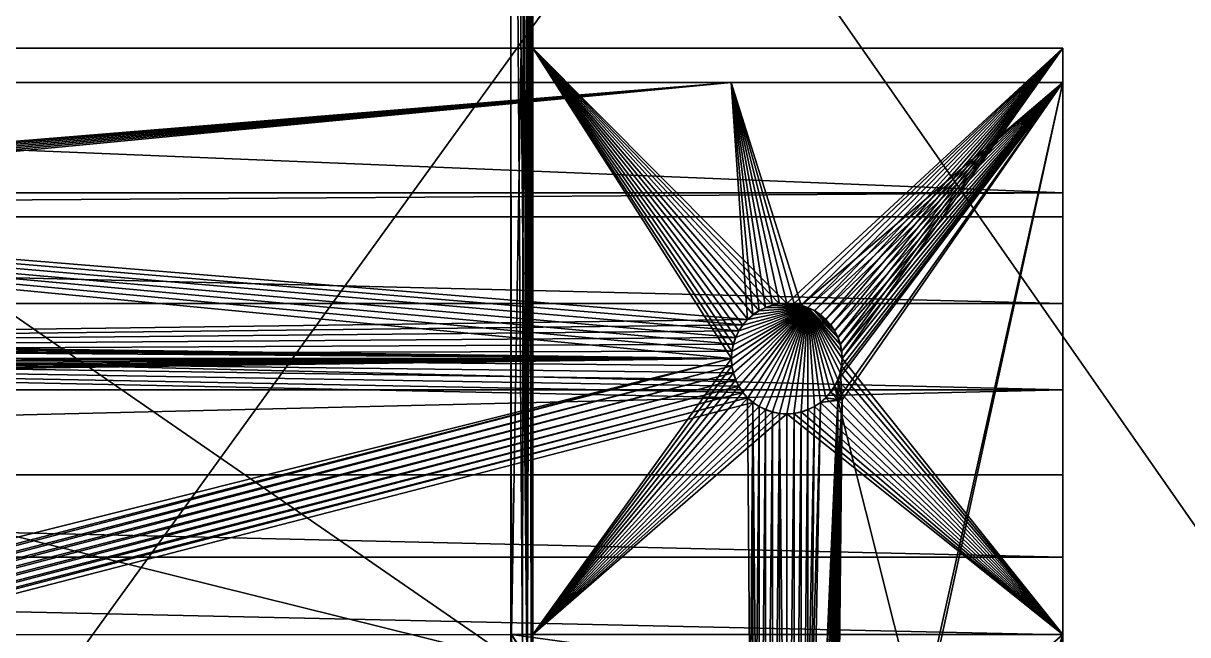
# Model space of a CAD drawing. Extents: x -30 to 83, y -53 to 60.
# Drawn here: x 20.59 to 31.13, y 2 to 7.54 of the extents above; entities that cross this region are included whole.
import ezdxf

# ---------------------------------------------------------------- set-up
doc = ezdxf.new("R2010")
doc.units = 0
doc.header["$MEASUREMENT"] = 0

msp = doc.modelspace()

# ---------------------------------------------------------------- linework, layer by layer
for points in [[(63.169998, -40), (-9.17, -40), (63.169998, 60)], [(-9.17, 60), (63.169998, 60), (-9.17, -40)], [(-7.187, 58, 2), (-7.187, -40, 2), (61.187, -40, 2)], [(61.187, 58, 2), (-7.187, 58, 2), (61.187, -40, 2)], [(2.69901, 1.776681, 66.700218), (25.000391, 1.782931, 66.700218), (2.7, 17.190451, 66.700218)], [(2.69901, 1.776681, 54.30022), (25, 17.190451, 54.30022), (9.932811, -4.822289, 54.300491)], [(25, 17.190451, 54.30022), (2.69901, 1.776681, 54.30022), (2.7, 17.190451, 54.30022)], [(25, 17.190451, 66.700218), (2.7, 17.190451, 66.700218), (25.000391, 1.782931, 66.700218)], [(10.648721, -4.802359, 54.30022), (9.932811, -4.822289, 54.300491), (25, 17.190451, 54.30022)], [(25.00099, 1.776681, 54.30022), (10.648721, -4.802359, 54.30022), (25, 17.190451, 54.30022)], [(25.086, 17.190451, 54.320881), (25.146749, 1.795481, 54.365742), (25, 17.190451, 54.30022)], [(25.00099, 1.776681, 54.30022), (25, 17.190451, 54.30022), (25.146749, 1.795481, 54.365742)], [(25.000391, 1.782931, 66.700218), (25.107361, 1.795481, 66.668739), (25, 17.190451, 66.700218)], [(25.12509, 17.190451, 66.655548), (25, 17.190451, 66.700218), (25.107361, 1.795481, 66.668739)], [(25.157831, 17.190451, 54.377842), (25.146749, 1.795481, 54.365742), (25.086, 17.190451, 54.320881)], [(25.12509, 17.190451, 66.655548), (25.107361, 1.795481, 66.668739), (25.15143, 1.795481, 66.62735)], [(25.12509, 17.190451, 66.655548), (25.15143, 1.795481, 66.62735), (25.184391, 17.190451, 66.57534)], [(25.146749, 1.795481, 54.365742), (25.157831, 17.190451, 54.377842), (25.186041, 1.795481, 54.430222)], [(25.15143, 1.795481, 66.62735), (25.19376, 1.795481, 66.54763), (25.184391, 17.190451, 66.57534)], [(25.157831, 17.190451, 54.377842), (25.200001, 17.190451, 54.500221), (25.186041, 1.795481, 54.430222)], [(25.19376, 1.795481, 66.54763), (25.200001, 17.190451, 66.500221), (25.184391, 17.190451, 66.57534)], [(25.200001, 1.795481, 54.500221), (25.186041, 1.795481, 54.430222), (25.200001, 17.190451, 54.500221)], [(25.19376, 1.795481, 66.54763), (25.200001, 1.795481, 66.500221), (25.200001, 17.190451, 66.500221)], [(25.200001, 17.190451, 66.500221), (25.200001, 1.795481, 66.500221), (25.200001, 17.190451, 54.500221)], [(25.200001, 1.795481, 66.500221), (25.200001, 1.795481, 54.500221), (25.200001, 17.190451, 54.500221)], [(-2, 6, 51), (-2, 7.31, 51), (30, 6, 51)], [(30, 7.31, 51), (30, 6, 51), (-2, 7.31, 51)], [(2.697359, 7.31, 53.998001), (25.002642, 7.31, 53.998001), (-2, 7.31, 51)], [(30, 7.31, 51), (-2, 7.31, 51), (25.002642, 7.31, 53.998001)], [(2.697359, 7.31, 53.998001), (2.697, 1.777, 53.998001), (25.003, 1.777, 53.998001)], [(2.697359, 7.31, 53.998001), (25.003, 1.777, 53.998001), (25.002642, 7.31, 53.998001)], [(25.002642, 7.31, 53.998001), (25.007446, 2, 54), (25.095709, 7.31, 54.039719)], [(25.002642, 7.31, 53.998001), (25.095709, 7.31, 54.039719), (30, 7.31, 51)], [(25.002642, 7.31, 53.998001), (25.003, 1.777, 53.998001), (25.007446, 2, 54)], [(25.146057, 2, 54.062134), (25.095709, 7.31, 54.039719), (25.007446, 2, 54)], [(25.146057, 2, 54.062134), (25.126511, 7.31, 54.046883), (25.095709, 7.31, 54.039719)], [(25.095709, 7.31, 54.039719), (25.126511, 7.31, 54.046883), (30, 7.31, 51)], [(25.126511, 7.31, 54.046883), (25.147202, 2, 54.062401), (25.152298, 7.31, 54.067299)], [(25.147202, 2, 54.062401), (25.126511, 7.31, 54.046883), (25.146057, 2, 54.062134)], [(25.126511, 7.31, 54.046883), (25.152298, 7.31, 54.067299), (30, 7.31, 51)], [(25.148159, 2, 54.06316), (25.152298, 7.31, 54.067299), (25.147202, 2, 54.062401)], [(25.152298, 7.31, 54.067299), (25.148159, 2, 54.06316), (25.177971, 7.31, 54.109016)], [(25.187628, 2, 54.127293), (25.177971, 7.31, 54.109016), (25.148159, 2, 54.06316)], [(25.152298, 7.31, 54.067299), (25.177971, 7.31, 54.109016), (30, 7.31, 51)], [(25.193014, 7.31, 54.153072), (25.177971, 7.31, 54.109016), (25.188187, 2, 54.128933)], [(25.187628, 2, 54.127293), (25.188187, 2, 54.128933), (25.177971, 7.31, 54.109016)], [(25.177971, 7.31, 54.109016), (25.193014, 7.31, 54.153072), (30, 7.31, 51)], [(25.193014, 7.31, 54.153072), (25.188187, 2, 54.128933), (25.202, 2, 54.198002)], [(25.193014, 7.31, 54.153072), (25.202, 2, 54.198002), (25.202, 7.31, 54.198002)], [(30, 7.31, 51), (25.193014, 7.31, 54.153072), (25.202, 7.31, 54.198002)], [(30, 7.31, 66), (30, 7.31, 51), (25.202, 7.31, 54.198002)], [(25.202, 2, 66), (25.202, 7.31, 54.198002), (25.202, 2, 54.198002)], [(25.202, 7.31, 66), (25.202, 2, 66), (27, 4.5, 66)], [(27, 4.5, 66), (27.004, 4.565, 66), (25.202, 7.31, 66)], [(27.146, 4.854, 66), (27.195999, 4.897, 66), (25.202, 7.31, 66)], [(27.195999, 4.897, 66), (27.25, 4.933, 66), (25.202, 7.31, 66)], [(27.434999, 4.996, 66), (27.5, 5, 66), (25.202, 7.31, 66)], [(30, 7.31, 66), (25.202, 7.31, 66), (27.5, 5, 66)], [(27.371, 4.983, 66), (27.434999, 4.996, 66), (25.202, 7.31, 66)], [(27.309, 4.962, 66), (27.371, 4.983, 66), (25.202, 7.31, 66)], [(25.202, 7.31, 66), (27.103001, 4.804, 66), (27.146, 4.854, 66)], [(27.25, 4.933, 66), (27.309, 4.962, 66), (25.202, 7.31, 66)], [(27.103001, 4.804, 66), (25.202, 7.31, 66), (27.066999, 4.75, 66)], [(27.066999, 4.75, 66), (25.202, 7.31, 66), (27.038, 4.691, 66)], [(27.038, 4.691, 66), (25.202, 7.31, 66), (27.017, 4.629, 66)], [(27.004, 4.565, 66), (27.017, 4.629, 66), (25.202, 7.31, 66)], [(25.202, 7.31, 66), (25.202, 7.31, 54.198002), (25.202, 2, 66)], [(30, 7.31, 66), (25.202, 7.31, 54.198002), (25.202, 7.31, 66)], [(27.5, 5, 66), (27.565001, 4.996, 66), (30, 7.31, 66)], [(27.565001, 4.996, 66), (27.629, 4.983, 66), (30, 7.31, 66)], [(27.691, 4.962, 66), (30, 7.31, 66), (27.629, 4.983, 66)], [(27.691, 4.962, 66), (27.75, 4.933, 66), (30, 7.31, 66)], [(27.804001, 4.897, 66), (30, 7.31, 66), (27.75, 4.933, 66)], [(30, 7.31, 66), (27.804001, 4.897, 66), (27.854, 4.854, 66)], [(30, 7.31, 66), (27.854, 4.854, 66), (27.896999, 4.804, 66)], [(27.896999, 4.804, 66), (27.933001, 4.75, 66), (30, 7.31, 66)], [(27.962, 4.691, 66), (30, 7.31, 66), (27.933001, 4.75, 66)], [(27.983, 4.629, 66), (30, 7.31, 66), (27.962, 4.691, 66)], [(30, 7.31, 66), (27.983, 4.629, 66), (27.996, 4.565, 66)], [(28, 4.5, 66), (30, 7.31, 66), (27.996, 4.565, 66)], [(30, 7.31, 66), (28, 4.5, 66), (30, 2, 66)], [(30, 2, 66), (30, 2, 54), (30, 7.31, 66)], [(30, 5, 51.002998), (30, 7.31, 66), (30, 4.217, 50.951)], [(30, 7.31, 66), (30, 2, 54), (30, 4.217, 50.951)], [(30, 6, 51), (30, 7.31, 66), (30, 5.783, 50.951)], [(30, 7.31, 51), (30, 7.31, 66), (30, 6, 51)], [(30, 5, 51.002998), (30, 5.783, 50.951), (30, 7.31, 66)], [(1.001999, 7, 68), (0.855, 4.855, 68), (26.997, 4.5, 68)], [(0.898998, 4.806, 67), (0.855, 4.855, 67), (26.997, 7, 67)], [(26.997, 7, 67), (0.855, 4.855, 67), (1.001999, 7, 67)], [(0.935001, 4.750999, 67), (0.898998, 4.806, 67), (26.997, 7, 67)], [(0.935001, 4.750999, 67), (26.997, 7, 67), (0.964001, 4.692001, 67)], [(0.985001, 4.630001, 67), (0.964001, 4.692001, 67), (26.997, 7, 67)], [(0.985001, 4.630001, 67), (26.997, 7, 67), (0.998001, 4.566002, 67)], [(1.001999, 4.5, 67), (0.998001, 4.566002, 67), (26.997, 7, 67)], [(27.064999, 4.750999, 68), (1.001999, 7, 68), (27.035999, 4.692001, 68)], [(27.145, 4.855, 68), (1.001999, 7, 68), (27.101, 4.806, 68)], [(27.101, 4.806, 68), (1.001999, 7, 68), (27.064999, 4.750999, 68)], [(26.997, 7, 67), (27.145, 4.855, 67), (1.001999, 4.5, 67)], [(1.001999, 7, 68), (26.997, 4.5, 68), (27.001999, 4.566002, 68)], [(1.001999, 7, 68), (27.001999, 4.566002, 68), (27.014999, 4.630001, 68)], [(27.014999, 4.630001, 68), (27.035999, 4.692001, 68), (1.001999, 7, 68)], [(1.001999, 7, 68), (27.145, 4.855, 68), (26.997, 7, 68)], [(26.997, 7, 68), (26.997, 7, 67), (1.001999, 7, 67)], [(26.997, 7, 68), (1.001999, 7, 67), (1.001999, 7, 68)], [(27.5, 5.002998, 67), (26.997, 7, 67), (27.566, 4.998001, 67)], [(27.434, 4.998001, 67), (26.997, 7, 67), (27.5, 5.002998, 67)], [(30, 7, 67), (27.630001, 4.985001, 67), (26.997, 7, 67)], [(27.194, 4.898998, 68), (26.997, 7, 68), (27.145, 4.855, 68)], [(27.369999, 4.985001, 68), (26.997, 7, 68), (27.307999, 4.964001, 68)], [(27.434, 4.998001, 68), (26.997, 7, 68), (27.369999, 4.985001, 68)], [(27.5, 5.002998, 68), (26.997, 7, 68), (27.434, 4.998001, 68)], [(27.630001, 4.985001, 68), (26.997, 7, 68), (27.566, 4.998001, 68)], [(27.5, 5.002998, 68), (27.566, 4.998001, 68), (26.997, 7, 68)], [(26.997, 7, 68), (27.630001, 4.985001, 68), (30, 7, 68)], [(27.249001, 4.935001, 68), (26.997, 7, 68), (27.194, 4.898998, 68)], [(27.249001, 4.935001, 68), (27.307999, 4.964001, 68), (26.997, 7, 68)], [(27.249001, 4.935001, 67), (27.194, 4.898998, 67), (26.997, 7, 67)], [(26.997, 7, 67), (27.194, 4.898998, 67), (27.145, 4.855, 67)], [(26.997, 7, 68), (30, 7, 67), (26.997, 7, 67)], [(30, 7, 68), (30, 7, 67), (26.997, 7, 68)], [(27.249001, 4.935001, 67), (26.997, 7, 67), (27.307999, 4.964001, 67)], [(27.434, 4.998001, 67), (27.369999, 4.985001, 67), (26.997, 7, 67)], [(27.369999, 4.985001, 67), (27.307999, 4.964001, 67), (26.997, 7, 67)], [(27.566, 4.998001, 67), (26.997, 7, 67), (27.630001, 4.985001, 67)], [(27.692001, 4.964001, 68), (30, 7, 68), (27.630001, 4.985001, 68)], [(27.692001, 4.964001, 67), (27.630001, 4.985001, 67), (30, 7, 67)], [(27.750999, 4.935001, 68), (30, 7, 68), (27.692001, 4.964001, 68)], [(27.750999, 4.935001, 67), (27.692001, 4.964001, 67), (30, 7, 67)], [(27.806, 4.898998, 68), (30, 7, 68), (27.750999, 4.935001, 68)], [(27.806, 4.898998, 67), (27.750999, 4.935001, 67), (30, 7, 67)], [(27.855, 4.855, 67), (27.806, 4.898998, 67), (30, 7, 67)], [(27.855, 4.855, 68), (30, 7, 68), (27.806, 4.898998, 68)], [(27.899, 4.806, 67), (27.855, 4.855, 67), (30, 7, 67)], [(27.899, 4.806, 68), (30, 7, 68), (27.855, 4.855, 68)], [(27.935001, 4.750999, 67), (27.899, 4.806, 67), (30, 7, 67)], [(27.935001, 4.750999, 68), (30, 7, 68), (27.899, 4.806, 68)], [(27.935001, 4.750999, 67), (30, 7, 67), (27.964001, 4.692001, 67)], [(27.935001, 4.750999, 68), (27.964001, 4.692001, 68), (30, 7, 68)], [(30, 7, 68), (28.001999, 4.127998, 68), (27.935001, -2.249001, 68)], [(27.935001, -2.249001, 68), (27.964001, -2.307999, 68), (30, 7, 68)], [(27.963619, 4.127998, 67), (27.964001, 4.307999, 67), (30, 7, 67)], [(30, 7, 67), (30, -4, 67), (27.963619, 4.127998, 67)], [(27.985001, 4.630001, 67), (27.964001, 4.692001, 67), (30, 7, 67)], [(27.985001, 4.630001, 68), (30, 7, 68), (27.964001, 4.692001, 68)], [(30, 7, 68), (27.964001, -2.307999, 68), (30, -4, 68)], [(27.985001, 4.369999, 67), (30, 7, 67), (27.964001, 4.307999, 67)], [(30, 7, 67), (27.985001, 4.369999, 67), (27.998001, 4.433998, 67)], [(27.985001, 4.630001, 68), (27.998001, 4.566002, 68), (30, 7, 68)], [(30, 7, 68), (27.998001, 4.433998, 68), (27.985001, 4.369999, 68)], [(30, 7, 68), (27.985001, 4.369999, 68), (28.001999, 4.127998, 68)], [(27.985001, 4.630001, 67), (30, 7, 67), (27.998001, 4.566002, 67)], [(30, 7, 67), (27.998001, 4.433998, 67), (28.001999, 4.5, 67)], [(28.001999, 4.5, 67), (27.998001, 4.566002, 67), (30, 7, 67)], [(28.001999, 4.5, 68), (30, 7, 68), (27.998001, 4.566002, 68)], [(30, 7, 68), (28.001999, 4.5, 68), (27.998001, 4.433998, 68)], [(30, 7, 67), (30, 7, 68), (30, -4, 67)], [(30, -4, 68), (30, -4, 67), (30, 7, 68)], [(30, 6, 51), (-2, 6, 50.907936), (-2, 6, 51)], [(-2, 6, 50.907936), (30, 6, 51), (30, 6, 50.907936)], [(30, 6, 50.907936), (-2, 5.783, 50.951), (-2, 6, 50.907936)], [(-2, 5.783, 50.951), (30, 6, 50.907936), (30, 5.783, 50.951)], [(30, 5.783, 50.951), (30, 6, 50.907936), (30, 6, 51)], [(-2, 5, 51.002998), (-2, 5.783, 50.951), (30, 5, 51.002998)], [(-2, 5.783, 50.951), (30, 5.783, 50.951), (30, 5, 51.002998)], [(30, 5, 51.002998), (30, 4.217, 50.951), (-2, 5, 51.002998)], [(-2, 4.217, 50.951), (-2, 5, 51.002998), (30, 4.217, 50.951)], [(27.691, 4.962, 68), (27.004, 4.565, 68), (27, 4.5, 68)], [(27.691, 4.962, 68), (27, 4.5, 68), (27.004, 4.435, 68)], [(27.691, 4.962, 68), (27.017, 4.629, 68), (27.004, 4.565, 68)], [(27.691, 4.962, 68), (27.004, 4.435, 68), (27.017, 4.371, 68)], [(27.017, 4.629, 68), (27.691, 4.962, 68), (27.038, 4.691, 68)], [(27.691, 4.962, 68), (27.017, 4.371, 68), (27.038, 4.309, 68)], [(27.038, 4.691, 68), (27.691, 4.962, 68), (27.066999, 4.75, 68)], [(27.691, 4.962, 68), (27.038, 4.309, 68), (27.066999, 4.25, 68)], [(27.066999, 4.75, 68), (27.691, 4.962, 68), (27.103001, 4.804, 68)], [(27.691, 4.962, 68), (27.066999, 4.25, 68), (27.103001, 4.196, 68)], [(27.103001, 4.804, 68), (27.691, 4.962, 68), (27.146, 4.854, 68)], [(27.691, 4.962, 68), (27.103001, 4.196, 68), (27.146, 4.146, 68)], [(27.146, 4.854, 68), (27.691, 4.962, 68), (27.195999, 4.897, 68)], [(27.691, 4.962, 68), (27.146, 4.146, 68), (27.195999, 4.103, 68)], [(27.195999, 4.897, 68), (27.691, 4.962, 68), (27.25, 4.933, 68)], [(27.691, 4.962, 68), (27.195999, 4.103, 68), (27.25, 4.067, 68)], [(27.307999, 4.964001, 67), (27.307999, 4.964001, 68), (27.249001, 4.935001, 68)], [(27.307999, 4.964001, 67), (27.249001, 4.935001, 68), (27.249001, 4.935001, 67)], [(27.25, 4.933, 68), (27.691, 4.962, 68), (27.309, 4.962, 68)], [(27.25, 4.067, 68), (27.309, 4.038, 68), (27.691, 4.962, 68)], [(27.309, 4.962, 66), (27.25, 4.933, 68), (27.309, 4.962, 68)], [(27.309, 4.962, 66), (27.25, 4.933, 66), (27.25, 4.933, 68)], [(27.307999, 4.964001, 68), (27.307999, 4.964001, 67), (27.369999, 4.985001, 68)], [(27.369999, 4.985001, 67), (27.369999, 4.985001, 68), (27.307999, 4.964001, 67)], [(27.309, 4.962, 68), (27.691, 4.962, 68), (27.371, 4.983, 68)], [(27.371, 4.983, 68), (27.309, 4.962, 66), (27.309, 4.962, 68)], [(27.371, 4.983, 68), (27.371, 4.983, 66), (27.309, 4.962, 66)], [(27.309, 4.038, 68), (27.371, 4.017, 68), (27.691, 4.962, 68)], [(27.434, 4.998001, 67), (27.434, 4.998001, 68), (27.369999, 4.985001, 68)], [(27.434, 4.998001, 67), (27.369999, 4.985001, 68), (27.369999, 4.985001, 67)], [(27.371, 4.983, 68), (27.691, 4.962, 68), (27.434999, 4.996, 68)], [(27.371, 4.983, 68), (27.434999, 4.996, 68), (27.371, 4.983, 66)], [(27.434999, 4.996, 66), (27.371, 4.983, 66), (27.434999, 4.996, 68)], [(27.371, 4.017, 68), (27.434999, 4.004, 68), (27.691, 4.962, 68)], [(27.434, 4.998001, 67), (27.5, 5.002998, 67), (27.434, 4.998001, 68)], [(27.5, 5.002998, 68), (27.434, 4.998001, 68), (27.5, 5.002998, 67)], [(27.5, 5, 68), (27.434999, 4.996, 68), (27.691, 4.962, 68)], [(27.5, 5, 66), (27.434999, 4.996, 68), (27.5, 5, 68)], [(27.434999, 4.996, 66), (27.434999, 4.996, 68), (27.5, 5, 66)], [(27.434999, 4.004, 68), (27.5, 4, 68), (27.691, 4.962, 68)], [(27.5, 5.002998, 68), (27.5, 5.002998, 67), (27.566, 4.998001, 68)], [(27.566, 4.998001, 67), (27.566, 4.998001, 68), (27.5, 5.002998, 67)], [(27.5, 5, 68), (27.691, 4.962, 68), (27.629, 4.983, 68)], [(27.5, 5, 68), (27.629, 4.983, 68), (27.565001, 4.996, 68)], [(27.5, 5, 68), (27.565001, 4.996, 68), (27.5, 5, 66)], [(27.565001, 4.996, 68), (27.565001, 4.996, 66), (27.5, 5, 66)], [(27.5, 4, 68), (27.565001, 4.004, 68), (27.691, 4.962, 68)], [(27.629, 4.983, 66), (27.565001, 4.996, 66), (27.629, 4.983, 68)], [(27.565001, 4.996, 68), (27.629, 4.983, 68), (27.565001, 4.996, 66)], [(27.629, 4.017, 68), (27.691, 4.962, 68), (27.565001, 4.004, 68)], [(27.566, 4.998001, 68), (27.566, 4.998001, 67), (27.630001, 4.985001, 68)], [(27.630001, 4.985001, 67), (27.630001, 4.985001, 68), (27.566, 4.998001, 67)], [(27.691, 4.962, 68), (27.629, 4.983, 66), (27.629, 4.983, 68)], [(27.691, 4.962, 66), (27.629, 4.983, 66), (27.691, 4.962, 68)], [(27.691, 4.038, 68), (27.691, 4.962, 68), (27.629, 4.017, 68)], [(27.630001, 4.985001, 68), (27.630001, 4.985001, 67), (27.692001, 4.964001, 68)], [(27.692001, 4.964001, 67), (27.692001, 4.964001, 68), (27.630001, 4.985001, 67)], [(27.983, 4.629, 68), (27.962, 4.691, 68), (27.691, 4.962, 68)], [(27.75, 4.933, 68), (27.691, 4.962, 68), (27.962, 4.691, 68)], [(27.983, 4.629, 68), (27.691, 4.962, 68), (27.996, 4.565, 68)], [(28, 4.5, 68), (27.996, 4.565, 68), (27.691, 4.962, 68)], [(27.691, 4.038, 68), (27.75, 4.067, 68), (27.691, 4.962, 68)], [(27.804001, 4.103, 68), (27.854, 4.146, 68), (27.691, 4.962, 68)], [(27.854, 4.146, 68), (27.896999, 4.196, 68), (27.691, 4.962, 68)], [(27.896999, 4.196, 68), (27.933001, 4.25, 68), (27.691, 4.962, 68)], [(27.933001, 4.25, 68), (27.962, 4.309, 68), (27.691, 4.962, 68)], [(27.962, 4.309, 68), (27.983, 4.371, 68), (27.691, 4.962, 68)], [(27.983, 4.371, 68), (27.996, 4.435, 68), (27.691, 4.962, 68)], [(28, 4.5, 68), (27.691, 4.962, 68), (27.996, 4.435, 68)], [(27.804001, 4.103, 68), (27.691, 4.962, 68), (27.75, 4.067, 68)], [(27.75, 4.933, 66), (27.691, 4.962, 68), (27.75, 4.933, 68)], [(27.691, 4.962, 66), (27.691, 4.962, 68), (27.75, 4.933, 66)], [(27.750999, 4.935001, 67), (27.750999, 4.935001, 68), (27.692001, 4.964001, 68)], [(27.750999, 4.935001, 67), (27.692001, 4.964001, 68), (27.692001, 4.964001, 67)], [(0.855, 4.855, 68), (0.898998, 4.806, 68), (26.997, 4.5, 68)], [(27.145, 4.855, 67), (27.101, 4.806, 67), (1.001999, 4.5, 67)], [(27.101, 4.806, 68), (27.101, 4.806, 67), (27.145, 4.855, 68)], [(27.145, 4.855, 67), (27.145, 4.855, 68), (27.101, 4.806, 67)], [(27.146, 4.854, 68), (27.103001, 4.804, 66), (27.103001, 4.804, 68)], [(27.146, 4.854, 66), (27.103001, 4.804, 66), (27.146, 4.854, 68)], [(27.194, 4.898998, 67), (27.194, 4.898998, 68), (27.145, 4.855, 68)], [(27.194, 4.898998, 67), (27.145, 4.855, 68), (27.145, 4.855, 67)], [(27.195999, 4.897, 66), (27.146, 4.854, 68), (27.195999, 4.897, 68)], [(27.195999, 4.897, 66), (27.146, 4.854, 66), (27.146, 4.854, 68)], [(27.194, 4.898998, 68), (27.194, 4.898998, 67), (27.249001, 4.935001, 68)], [(27.249001, 4.935001, 67), (27.249001, 4.935001, 68), (27.194, 4.898998, 67)], [(27.195999, 4.897, 66), (27.195999, 4.897, 68), (27.25, 4.933, 68)], [(27.25, 4.933, 66), (27.195999, 4.897, 66), (27.25, 4.933, 68)], [(27.75, 4.933, 68), (27.962, 4.691, 68), (27.933001, 4.75, 68)], [(27.75, 4.933, 68), (27.933001, 4.75, 68), (27.896999, 4.804, 68)], [(27.75, 4.933, 68), (27.896999, 4.804, 68), (27.804001, 4.897, 68)], [(27.804001, 4.897, 68), (27.75, 4.933, 66), (27.75, 4.933, 68)], [(27.804001, 4.897, 68), (27.804001, 4.897, 66), (27.75, 4.933, 66)], [(27.750999, 4.935001, 68), (27.750999, 4.935001, 67), (27.806, 4.898998, 68)], [(27.806, 4.898998, 67), (27.806, 4.898998, 68), (27.750999, 4.935001, 67)], [(27.854, 4.854, 68), (27.804001, 4.897, 68), (27.896999, 4.804, 68)], [(27.854, 4.854, 68), (27.854, 4.854, 66), (27.804001, 4.897, 68)], [(27.804001, 4.897, 66), (27.804001, 4.897, 68), (27.854, 4.854, 66)], [(27.855, 4.855, 67), (27.855, 4.855, 68), (27.806, 4.898998, 68)], [(27.855, 4.855, 67), (27.806, 4.898998, 68), (27.806, 4.898998, 67)], [(27.896999, 4.804, 66), (27.854, 4.854, 66), (27.896999, 4.804, 68)], [(27.854, 4.854, 68), (27.896999, 4.804, 68), (27.854, 4.854, 66)], [(27.899, 4.806, 67), (27.899, 4.806, 68), (27.855, 4.855, 67)], [(27.855, 4.855, 68), (27.855, 4.855, 67), (27.899, 4.806, 68)], [(0.898998, 4.806, 68), (0.935001, 4.750999, 68), (26.997, 4.5, 68)], [(0.935001, 4.750999, 68), (0.964001, 4.692001, 68), (26.997, 4.5, 68)], [(27.101, 4.806, 67), (27.064999, 4.750999, 67), (1.001999, 4.5, 67)], [(27.064999, 4.750999, 67), (27.035999, 4.692001, 67), (1.001999, 4.5, 67)], [(27.064999, 4.750999, 67), (27.064999, 4.750999, 68), (27.035999, 4.692001, 68)], [(27.064999, 4.750999, 67), (27.035999, 4.692001, 68), (27.035999, 4.692001, 67)], [(27.066999, 4.75, 66), (27.038, 4.691, 68), (27.066999, 4.75, 68)], [(27.038, 4.691, 68), (27.066999, 4.75, 66), (27.038, 4.691, 66)], [(27.101, 4.806, 68), (27.064999, 4.750999, 68), (27.064999, 4.750999, 67)], [(27.101, 4.806, 67), (27.101, 4.806, 68), (27.064999, 4.750999, 67)], [(27.103001, 4.804, 66), (27.066999, 4.75, 66), (27.103001, 4.804, 68)], [(27.066999, 4.75, 68), (27.103001, 4.804, 68), (27.066999, 4.75, 66)], [(27.933001, 4.75, 68), (27.933001, 4.75, 66), (27.896999, 4.804, 68)], [(27.896999, 4.804, 66), (27.896999, 4.804, 68), (27.933001, 4.75, 66)], [(27.899, 4.806, 68), (27.899, 4.806, 67), (27.935001, 4.750999, 68)], [(27.935001, 4.750999, 67), (27.935001, 4.750999, 68), (27.899, 4.806, 67)], [(27.933001, 4.75, 66), (27.933001, 4.75, 68), (27.962, 4.691, 68)], [(27.933001, 4.75, 66), (27.962, 4.691, 68), (27.962, 4.691, 66)], [(27.964001, 4.692001, 67), (27.935001, 4.750999, 68), (27.935001, 4.750999, 67)], [(27.964001, 4.692001, 67), (27.964001, 4.692001, 68), (27.935001, 4.750999, 68)], [(0.964001, 4.692001, 68), (27.194, -2.101002, 68), (27.145, 4.145, 68)], [(27.064999, 4.249001, 68), (27.035999, 4.307999, 68), (0.964001, 4.692001, 68)], [(27.035999, 4.307999, 68), (27.014999, 4.369999, 68), (0.964001, 4.692001, 68)], [(0.964001, 4.692001, 68), (0.985001, 4.630001, 68), (27.145, -2.145, 68)], [(27.145, -2.145, 68), (27.194, -2.101002, 68), (0.964001, 4.692001, 68)], [(27.101, 4.194, 68), (27.064999, 4.249001, 68), (0.964001, 4.692001, 68)], [(27.014999, 4.369999, 68), (27.001999, 4.433998, 68), (0.964001, 4.692001, 68)], [(27.001999, 4.433998, 68), (26.997, 4.5, 68), (0.964001, 4.692001, 68)], [(27.145, 4.145, 68), (27.101, 4.194, 68), (0.964001, 4.692001, 68)], [(27.035999, 4.692001, 67), (27.014999, 4.630001, 67), (1.001999, 4.5, 67)], [(27.014999, 4.630001, 67), (27.035999, 4.692001, 67), (27.014999, 4.630001, 68)], [(27.035999, 4.692001, 68), (27.014999, 4.630001, 68), (27.035999, 4.692001, 67)], [(27.038, 4.691, 68), (27.017, 4.629, 66), (27.017, 4.629, 68)], [(27.038, 4.691, 66), (27.017, 4.629, 66), (27.038, 4.691, 68)], [(27.983, 4.629, 68), (27.983, 4.629, 66), (27.962, 4.691, 68)], [(27.962, 4.691, 66), (27.962, 4.691, 68), (27.983, 4.629, 66)], [(27.985001, 4.630001, 68), (27.964001, 4.692001, 68), (27.985001, 4.630001, 67)], [(27.964001, 4.692001, 67), (27.985001, 4.630001, 67), (27.964001, 4.692001, 68)], [(0.985001, 4.630001, 68), (0.998001, 4.566002, 68), (27.101, -2.194, 68)], [(27.101, -2.194, 68), (27.145, -2.145, 68), (0.985001, 4.630001, 68)], [(0.998001, 4.566002, 68), (1.001999, 4.5, 68), (27.064999, -2.249001, 68)], [(27.064999, -2.249001, 68), (27.101, -2.194, 68), (0.998001, 4.566002, 68)], [(27.014999, 4.630001, 67), (27.001999, 4.566002, 67), (1.001999, 4.5, 67)], [(27.001999, 4.566002, 67), (26.997, 4.5, 67), (1.001999, 4.5, 67)], [(26.997, 4.5, 68), (26.997, 4.5, 67), (27.001999, 4.566002, 68)], [(27.001999, 4.566002, 67), (27.001999, 4.566002, 68), (26.997, 4.5, 67)], [(27, 4.5, 66), (27, 4.5, 68), (27.004, 4.565, 66)], [(27.004, 4.565, 68), (27.004, 4.565, 66), (27, 4.5, 68)], [(27.001999, 4.566002, 68), (27.001999, 4.566002, 67), (27.014999, 4.630001, 68)], [(27.014999, 4.630001, 67), (27.014999, 4.630001, 68), (27.001999, 4.566002, 67)], [(27.004, 4.565, 68), (27.017, 4.629, 68), (27.004, 4.565, 66)], [(27.004, 4.565, 66), (27.017, 4.629, 68), (27.017, 4.629, 66)], [(27.996, 4.565, 68), (27.996, 4.565, 66), (27.983, 4.629, 68)], [(27.983, 4.629, 68), (27.996, 4.565, 66), (27.983, 4.629, 66)], [(27.985001, 4.630001, 68), (27.985001, 4.630001, 67), (27.998001, 4.566002, 68)], [(27.998001, 4.566002, 67), (27.998001, 4.566002, 68), (27.985001, 4.630001, 67)], [(27.996, 4.565, 66), (27.996, 4.565, 68), (28, 4.5, 68)], [(27.996, 4.565, 66), (28, 4.5, 68), (28, 4.5, 66)], [(28.001999, 4.5, 68), (27.998001, 4.566002, 68), (28.001999, 4.5, 67)], [(27.998001, 4.566002, 67), (28.001999, 4.5, 67), (27.998001, 4.566002, 68)], [(0.855, 4.145, 67), (0.898998, 4.194, 67), (26.997, 4.5, 67)], [(0.972668, -2.015999, 67), (0.855, 4.145, 67), (26.997, 4.5, 67)], [(0.898998, 4.194, 67), (0.935001, 4.249001, 67), (26.997, 4.5, 67)], [(0.964001, -2.307999, 67), (0.935001, -2.249001, 67), (26.997, 4.5, 67)], [(0.935001, -2.249001, 67), (0.972668, -2.015999, 67), (26.997, 4.5, 67)], [(0.935001, 4.249001, 67), (0.964001, 4.307999, 67), (26.997, 4.5, 67)], [(26.997, 4.5, 67), (27.001999, 4.433998, 67), (0.964001, -2.307999, 67)], [(0.964001, 4.307999, 67), (0.985001, 4.369999, 67), (26.997, 4.5, 67)], [(0.985001, -2.369999, 67), (0.964001, -2.307999, 67), (27.001999, 4.433998, 67)], [(0.985001, 4.369999, 67), (0.998001, 4.433998, 67), (26.997, 4.5, 67)], [(0.998001, 4.433998, 68), (0.985001, 4.369999, 68), (27.014999, -2.369999, 68)], [(27.001999, 4.433998, 67), (27.014999, 4.369999, 67), (0.985001, -2.369999, 67)], [(1.001999, 4.5, 68), (0.998001, 4.433998, 68), (27.035999, -2.307999, 68)], [(0.998001, 4.433998, 67), (1.001999, 4.5, 67), (26.997, 4.5, 67)], [(27.014999, -2.369999, 68), (27.035999, -2.307999, 68), (0.998001, 4.433998, 68)], [(27.035999, -2.307999, 68), (27.064999, -2.249001, 68), (1.001999, 4.5, 68)], [(27.004, 4.435, 66), (27, 4.5, 66), (25.202, 2, 66)], [(27.004, 4.435, 66), (25.202, 2, 66), (27.017, 4.371, 66)], [(26.997, 4.5, 67), (26.997, 4.5, 68), (27.001999, 4.433998, 67)], [(27.001999, 4.433998, 68), (27.001999, 4.433998, 67), (26.997, 4.5, 68)], [(27, 4.5, 66), (27.004, 4.435, 66), (27, 4.5, 68)], [(27.004, 4.435, 68), (27, 4.5, 68), (27.004, 4.435, 66)], [(27.014999, 4.369999, 67), (27.001999, 4.433998, 67), (27.014999, 4.369999, 68)], [(27.001999, 4.433998, 68), (27.014999, 4.369999, 68), (27.001999, 4.433998, 67)], [(27.004, 4.435, 66), (27.017, 4.371, 68), (27.004, 4.435, 68)], [(27.017, 4.371, 68), (27.004, 4.435, 66), (27.017, 4.371, 66)], [(27.983, 4.371, 66), (30, 2, 66), (27.996, 4.435, 66)], [(27.996, 4.435, 66), (27.996, 4.435, 68), (27.983, 4.371, 68)], [(27.983, 4.371, 66), (27.996, 4.435, 66), (27.983, 4.371, 68)], [(27.998001, 4.433998, 68), (27.998001, 4.433998, 67), (27.985001, 4.369999, 68)], [(27.985001, 4.369999, 68), (27.998001, 4.433998, 67), (27.985001, 4.369999, 67)], [(27.996, 4.435, 66), (30, 2, 66), (28, 4.5, 66)], [(27.996, 4.435, 66), (28, 4.5, 68), (27.996, 4.435, 68)], [(27.996, 4.435, 66), (28, 4.5, 66), (28, 4.5, 68)], [(28.001999, 4.5, 68), (27.998001, 4.433998, 67), (27.998001, 4.433998, 68)], [(28.001999, 4.5, 68), (28.001999, 4.5, 67), (27.998001, 4.433998, 67)], [(0.985001, 4.369999, 68), (0.964001, 4.307999, 68), (27.001999, -2.433998, 68)], [(27.001999, -2.433998, 68), (27.014999, -2.369999, 68), (0.985001, 4.369999, 68)], [(0.998001, -2.433998, 67), (0.985001, -2.369999, 67), (27.014999, 4.369999, 67)], [(27.014999, 4.369999, 67), (27.035999, 4.307999, 67), (0.998001, -2.433998, 67)], [(27.017, 4.371, 66), (25.202, 2, 66), (27.038, 4.309, 66)], [(27.035999, 4.307999, 68), (27.035999, 4.307999, 67), (27.014999, 4.369999, 68)], [(27.014999, 4.369999, 67), (27.014999, 4.369999, 68), (27.035999, 4.307999, 67)], [(27.017, 4.371, 68), (27.017, 4.371, 66), (27.038, 4.309, 68)], [(27.038, 4.309, 66), (27.038, 4.309, 68), (27.017, 4.371, 66)], [(27.962, 4.309, 66), (30, 2, 66), (27.983, 4.371, 66)], [(27.962, 4.309, 68), (27.962, 4.309, 66), (27.983, 4.371, 68)], [(27.983, 4.371, 68), (27.962, 4.309, 66), (27.983, 4.371, 66)], [(27.964001, 4.307999, 68), (28.001999, 4.127998, 68), (27.985001, 4.369999, 68)], [(27.964001, 4.307999, 67), (27.964001, 4.307999, 68), (27.985001, 4.369999, 68)], [(27.985001, 4.369999, 68), (27.985001, 4.369999, 67), (27.964001, 4.307999, 67)], [(0.935001, 4.249001, 68), (0.898998, 4.194, 68), (26.997, -2.5, 68)], [(0.964001, 4.307999, 68), (0.935001, 4.249001, 68), (26.997, -2.5, 68)], [(26.997, -2.5, 68), (27.001999, -2.433998, 68), (0.964001, 4.307999, 68)], [(1.001999, -2.5, 67), (0.998001, -2.433998, 67), (27.035999, 4.307999, 67)], [(27.064999, 4.249001, 67), (27.101, 4.194, 67), (0.998001, -2.566002, 67)], [(0.998001, -2.566002, 67), (1.001999, -2.5, 67), (27.064999, 4.249001, 67)], [(27.035999, 4.307999, 67), (27.064999, 4.249001, 67), (1.001999, -2.5, 67)], [(27.038, 4.309, 66), (25.202, 2, 66), (27.066999, 4.25, 66)], [(27.066999, 4.25, 66), (25.202, 2, 66), (27.103001, 4.196, 66)], [(27.035999, 4.307999, 67), (27.035999, 4.307999, 68), (27.064999, 4.249001, 68)], [(27.035999, 4.307999, 67), (27.064999, 4.249001, 68), (27.064999, 4.249001, 67)], [(27.038, 4.309, 68), (27.038, 4.309, 66), (27.066999, 4.25, 68)], [(27.066999, 4.25, 66), (27.066999, 4.25, 68), (27.038, 4.309, 66)], [(27.064999, 4.249001, 67), (27.064999, 4.249001, 68), (27.101, 4.194, 68)], [(27.064999, 4.249001, 67), (27.101, 4.194, 68), (27.101, 4.194, 67)], [(27.066999, 4.25, 66), (27.103001, 4.196, 66), (27.066999, 4.25, 68)], [(27.103001, 4.196, 68), (27.066999, 4.25, 68), (27.103001, 4.196, 66)], [(27.896999, 4.196, 66), (27.933001, 4.25, 68), (27.896999, 4.196, 68)], [(27.896999, 4.196, 66), (30, 2, 66), (27.933001, 4.25, 66)], [(27.896999, 4.196, 66), (27.933001, 4.25, 66), (27.933001, 4.25, 68)], [(27.899, 4.194, 68), (28.001999, 4.127998, 68), (27.935001, 4.249001, 68)], [(27.935001, 4.249001, 68), (27.935001, 4.249001, 67), (27.899, 4.194, 68)], [(27.899, 4.194, 67), (27.899, 4.194, 68), (27.935001, 4.249001, 67)], [(27.899, 4.194, 67), (27.935001, 4.249001, 67), (27.963619, 4.127998, 67)], [(27.933001, 4.25, 66), (30, 2, 66), (27.962, 4.309, 66)], [(27.962, 4.309, 66), (27.962, 4.309, 68), (27.933001, 4.25, 68)], [(27.933001, 4.25, 66), (27.962, 4.309, 66), (27.933001, 4.25, 68)], [(27.964001, 4.307999, 68), (27.935001, 4.249001, 68), (28.001999, 4.127998, 68)], [(27.935001, 4.249001, 67), (27.935001, 4.249001, 68), (27.964001, 4.307999, 67)], [(27.964001, 4.307999, 68), (27.964001, 4.307999, 67), (27.935001, 4.249001, 68)], [(27.935001, 4.249001, 67), (27.964001, 4.307999, 67), (27.963619, 4.127998, 67)], [(30, 4.217, 50.951), (-2, 3.446, 50.798), (-2, 4.217, 50.951)], [(30, 3.446, 50.798), (-2, 3.446, 50.798), (30, 4.217, 50.951)], [(0.855, 4.145, 68), (0.806, 4.101002, 68), (27.001999, -2.566002, 68)], [(0.898998, 4.194, 68), (0.855, 4.145, 68), (27.001999, -2.566002, 68)], [(27.001999, -2.566002, 68), (26.997, -2.5, 68), (0.898998, 4.194, 68)], [(27.145, 4.145, 67), (27.194, 4.101002, 67), (0.964001, -2.692001, 67)], [(0.964001, -2.692001, 67), (0.985001, -2.630001, 67), (27.145, 4.145, 67)], [(27.101, 4.194, 67), (27.145, 4.145, 67), (0.985001, -2.630001, 67)], [(0.985001, -2.630001, 67), (0.998001, -2.566002, 67), (27.101, 4.194, 67)], [(27.103001, 4.196, 66), (25.202, 2, 66), (27.146, 4.146, 66)], [(27.195999, 4.103, 66), (27.146, 4.146, 66), (25.202, 2, 66)], [(27.101, 4.194, 68), (27.145, 4.145, 68), (27.145, 4.145, 67)], [(27.101, 4.194, 68), (27.145, 4.145, 67), (27.101, 4.194, 67)], [(27.146, 4.146, 68), (27.103001, 4.196, 68), (27.146, 4.146, 66)], [(27.103001, 4.196, 68), (27.103001, 4.196, 66), (27.146, 4.146, 66)], [(27.145, 4.145, 68), (27.194, 4.101002, 68), (27.145, 4.145, 67)], [(27.194, 4.101002, 68), (27.145, 4.145, 68), (27.194, -2.101002, 68)], [(27.145, 4.145, 67), (27.194, 4.101002, 68), (27.194, 4.101002, 67)], [(27.146, 4.146, 66), (27.195999, 4.103, 68), (27.146, 4.146, 68)], [(27.195999, 4.103, 66), (27.195999, 4.103, 68), (27.146, 4.146, 66)], [(27.630001, -2.014999, 68), (27.692001, -2.035999, 68), (28.001999, 4.127998, 68)], [(28.001999, 4.127998, 68), (27.806, 4.101002, 68), (27.630001, -2.014999, 68)], [(27.692001, -2.035999, 67), (27.963619, 4.127998, 67), (27.750999, -2.064999, 67)], [(27.750999, -2.064999, 68), (28.001999, 4.127998, 68), (27.692001, -2.035999, 68)], [(27.963619, 4.127998, 67), (27.692001, -2.035999, 67), (27.806, 4.101002, 67)], [(27.750999, -2.064999, 67), (27.963619, 4.127998, 67), (27.806, -2.101002, 67)], [(27.750999, -2.064999, 68), (27.806, -2.101002, 68), (28.001999, 4.127998, 68)], [(27.804001, 4.103, 66), (27.854, 4.146, 66), (27.804001, 4.103, 68)], [(27.804001, 4.103, 66), (30, 2, 66), (27.854, 4.146, 66)], [(27.854, 4.146, 68), (27.804001, 4.103, 68), (27.854, 4.146, 66)], [(27.806, 4.101002, 68), (28.001999, 4.127998, 68), (27.855, 4.145, 68)], [(27.806, 4.101002, 68), (27.855, 4.145, 68), (27.806, 4.101002, 67)], [(27.806, 4.101002, 67), (27.855, 4.145, 68), (27.855, 4.145, 67)], [(27.806, 4.101002, 67), (27.855, 4.145, 67), (27.963619, 4.127998, 67)], [(27.806, -2.101002, 67), (27.963619, 4.127998, 67), (27.855, -2.145, 67)], [(27.806, -2.101002, 68), (27.855, -2.145, 68), (28.001999, 4.127998, 68)], [(27.854, 4.146, 68), (27.854, 4.146, 66), (27.896999, 4.196, 68)], [(27.896999, 4.196, 66), (27.896999, 4.196, 68), (27.854, 4.146, 66)], [(27.854, 4.146, 66), (30, 2, 66), (27.896999, 4.196, 66)], [(27.899, 4.194, 68), (27.855, 4.145, 68), (28.001999, 4.127998, 68)], [(27.899, 4.194, 68), (27.899, 4.194, 67), (27.855, 4.145, 68)], [(27.855, 4.145, 67), (27.855, 4.145, 68), (27.899, 4.194, 67)], [(27.855, 4.145, 67), (27.899, 4.194, 67), (27.963619, 4.127998, 67)], [(27.855, -2.145, 67), (27.963619, 4.127998, 67), (27.899, -2.194, 67)], [(27.855, -2.145, 68), (27.899, -2.194, 68), (28.001999, 4.127998, 68)], [(27.899, -2.194, 67), (27.963619, 4.127998, 67), (27.935001, -2.249001, 67)], [(27.899, -2.194, 68), (27.935001, -2.249001, 68), (28.001999, 4.127998, 68)], [(27.935001, -2.249001, 67), (27.963619, 4.127998, 67), (27.964001, -2.307999, 67)], [(30, -4, 67), (27.964001, -2.307999, 67), (27.963619, 4.127998, 67)], [(30, 3.446, 50.798), (30, 4.217, 50.951), (30, 2, 54)], [(0.855, -2.145, 68), (27.001999, -2.566002, 68), (0.806, 4.101002, 68)], [(27.194, 4.101002, 67), (27.145, -2.145, 67), (0.964001, -2.692001, 67)], [(27.195999, 4.103, 66), (25.202, 2, 66), (27.25, 4.067, 66)], [(27.25, 4.067, 66), (25.202, 2, 66), (27.309, 4.038, 66)], [(27.309, 4.038, 66), (25.202, 2, 66), (27.371, 4.017, 66)], [(27.371, 4.017, 66), (25.202, 2, 66), (27.434999, 4.004, 66)], [(27.194, -2.101002, 67), (27.145, -2.145, 67), (27.194, 4.101002, 67)], [(27.249001, -2.064999, 67), (27.194, -2.101002, 67), (27.194, 4.101002, 67)], [(27.249001, 4.064999, 68), (27.194, 4.101002, 68), (27.194, -2.101002, 68)], [(27.249001, 4.064999, 67), (27.249001, -2.064999, 67), (27.194, 4.101002, 67)], [(27.249001, 4.064999, 68), (27.249001, 4.064999, 67), (27.194, 4.101002, 67)], [(27.249001, 4.064999, 68), (27.194, 4.101002, 67), (27.194, 4.101002, 68)], [(27.194, -2.101002, 68), (27.249001, -2.064999, 68), (27.249001, 4.064999, 68)], [(27.25, 4.067, 66), (27.25, 4.067, 68), (27.195999, 4.103, 66)], [(27.195999, 4.103, 68), (27.195999, 4.103, 66), (27.25, 4.067, 68)], [(27.307999, 4.035999, 68), (27.249001, 4.064999, 68), (27.249001, -2.064999, 68)], [(27.307999, 4.035999, 67), (27.249001, -2.064999, 67), (27.249001, 4.064999, 67)], [(27.249001, 4.064999, 67), (27.249001, 4.064999, 68), (27.307999, 4.035999, 67)], [(27.307999, 4.035999, 68), (27.307999, 4.035999, 67), (27.249001, 4.064999, 68)], [(27.249001, -2.064999, 67), (27.307999, 4.035999, 67), (27.307999, -2.035999, 67)], [(27.249001, -2.064999, 68), (27.307999, -2.035999, 68), (27.307999, 4.035999, 68)], [(27.309, 4.038, 66), (27.309, 4.038, 68), (27.25, 4.067, 68)], [(27.25, 4.067, 66), (27.309, 4.038, 66), (27.25, 4.067, 68)], [(27.369999, 4.014999, 68), (27.307999, 4.035999, 68), (27.307999, -2.035999, 68)], [(27.369999, 4.014999, 67), (27.307999, -2.035999, 67), (27.307999, 4.035999, 67)], [(27.369999, 4.014999, 68), (27.369999, 4.014999, 67), (27.307999, 4.035999, 67)], [(27.369999, 4.014999, 68), (27.307999, 4.035999, 67), (27.307999, 4.035999, 68)], [(27.307999, -2.035999, 68), (27.369999, -2.014999, 68), (27.369999, 4.014999, 68)], [(27.307999, -2.035999, 67), (27.369999, 4.014999, 67), (27.369999, -2.014999, 67)], [(27.371, 4.017, 66), (27.371, 4.017, 68), (27.309, 4.038, 68)], [(27.371, 4.017, 66), (27.309, 4.038, 68), (27.309, 4.038, 66)], [(27.434, 4.001999, 68), (27.369999, 4.014999, 68), (27.369999, -2.014999, 68)], [(27.434, 4.001999, 67), (27.369999, -2.014999, 67), (27.369999, 4.014999, 67)], [(27.369999, 4.014999, 67), (27.369999, 4.014999, 68), (27.434, 4.001999, 67)], [(27.434, 4.001999, 68), (27.434, 4.001999, 67), (27.369999, 4.014999, 68)], [(27.371, 4.017, 66), (27.434999, 4.004, 68), (27.371, 4.017, 68)], [(27.434999, 4.004, 68), (27.371, 4.017, 66), (27.434999, 4.004, 66)], [(27.629, 4.017, 68), (27.565001, 4.004, 68), (27.565001, 4.004, 66)], [(27.565001, 4.004, 66), (30, 2, 66), (27.629, 4.017, 66)], [(27.565001, 4.004, 66), (27.629, 4.017, 66), (27.629, 4.017, 68)], [(27.630001, 4.014999, 68), (27.566, 4.001999, 68), (27.566, -2.001999, 68)], [(27.630001, 4.014999, 68), (27.566, 4.001999, 67), (27.566, 4.001999, 68)], [(27.566, -2.001999, 67), (27.630001, 4.014999, 67), (27.630001, -2.014999, 67)], [(27.566, -2.001999, 68), (27.630001, -2.014999, 68), (27.630001, 4.014999, 68)], [(27.630001, 4.014999, 67), (27.566, -2.001999, 67), (27.566, 4.001999, 67)], [(27.630001, 4.014999, 68), (27.630001, 4.014999, 67), (27.566, 4.001999, 67)], [(27.691, 4.038, 68), (27.629, 4.017, 68), (27.691, 4.038, 66)], [(27.629, 4.017, 66), (30, 2, 66), (27.691, 4.038, 66)], [(27.629, 4.017, 68), (27.629, 4.017, 66), (27.691, 4.038, 66)], [(27.806, 4.101002, 68), (27.750999, 4.064999, 68), (27.630001, -2.014999, 68)], [(27.750999, 4.064999, 68), (27.692001, 4.035999, 68), (27.630001, -2.014999, 68)], [(27.630001, -2.014999, 67), (27.692001, 4.035999, 67), (27.692001, -2.035999, 67)], [(27.692001, 4.035999, 68), (27.630001, 4.014999, 68), (27.630001, -2.014999, 68)], [(27.692001, 4.035999, 67), (27.630001, 4.014999, 67), (27.630001, 4.014999, 68)], [(27.630001, 4.014999, 67), (27.692001, 4.035999, 67), (27.630001, -2.014999, 67)], [(27.692001, 4.035999, 68), (27.692001, 4.035999, 67), (27.630001, 4.014999, 68)], [(27.691, 4.038, 68), (27.691, 4.038, 66), (27.75, 4.067, 68)], [(27.75, 4.067, 66), (27.75, 4.067, 68), (27.691, 4.038, 66)], [(27.691, 4.038, 66), (30, 2, 66), (27.75, 4.067, 66)], [(27.750999, 4.064999, 67), (27.806, 4.101002, 67), (27.692001, -2.035999, 67)], [(27.692001, 4.035999, 67), (27.750999, 4.064999, 67), (27.692001, -2.035999, 67)], [(27.692001, 4.035999, 68), (27.750999, 4.064999, 68), (27.692001, 4.035999, 67)], [(27.750999, 4.064999, 67), (27.692001, 4.035999, 67), (27.750999, 4.064999, 68)], [(27.75, 4.067, 66), (30, 2, 66), (27.804001, 4.103, 66)], [(27.804001, 4.103, 68), (27.75, 4.067, 68), (27.75, 4.067, 66)], [(27.804001, 4.103, 66), (27.804001, 4.103, 68), (27.75, 4.067, 66)], [(27.750999, 4.064999, 67), (27.750999, 4.064999, 68), (27.806, 4.101002, 67)], [(27.806, 4.101002, 68), (27.806, 4.101002, 67), (27.750999, 4.064999, 68)], [(27.434999, 4.004, 66), (25.202, 2, 66), (27.5, 4, 66)], [(30, 2, 66), (27.5, 4, 66), (25.202, 2, 66)], [(27.369999, -2.014999, 67), (27.434, 4.001999, 67), (27.434, -2.001999, 67)], [(27.369999, -2.014999, 68), (27.434, -2.001999, 68), (27.434, 4.001999, 68)], [(27.5, 3.998001, 68), (27.434, 4.001999, 68), (27.5, -1.997002, 68)], [(27.434, -2.001999, 68), (27.5, -1.997002, 68), (27.434, 4.001999, 68)], [(27.5, 3.998001, 67), (27.5, -1.997002, 67), (27.434, 4.001999, 67)], [(27.434, -2.001999, 67), (27.434, 4.001999, 67), (27.5, -1.997002, 67)], [(27.5, 3.998001, 68), (27.5, 3.998001, 67), (27.434, 4.001999, 68)], [(27.434, 4.001999, 67), (27.434, 4.001999, 68), (27.5, 3.998001, 67)], [(27.434999, 4.004, 66), (27.5, 4, 68), (27.434999, 4.004, 68)], [(27.5, 4, 68), (27.434999, 4.004, 66), (27.5, 4, 66)], [(27.565001, 4.004, 66), (27.565001, 4.004, 68), (27.5, 4, 68)], [(27.5, 4, 66), (30, 2, 66), (27.565001, 4.004, 66)], [(27.5, 4, 68), (27.5, 4, 66), (27.565001, 4.004, 66)], [(27.5, -1.997002, 68), (27.566, -2.001999, 68), (27.566, 4.001999, 68)], [(27.566, 4.001999, 68), (27.5, 3.998001, 68), (27.5, -1.997002, 68)], [(27.566, 4.001999, 68), (27.566, 4.001999, 67), (27.5, 3.998001, 68)], [(27.5, -1.997002, 67), (27.566, 4.001999, 67), (27.566, -2.001999, 67)], [(27.566, 4.001999, 67), (27.5, -1.997002, 67), (27.5, 3.998001, 67)], [(27.5, 3.998001, 68), (27.566, 4.001999, 67), (27.5, 3.998001, 67)], [(-2, 2.703, 50.546001), (-2, 3.446, 50.798), (30, 2.703, 50.546001)], [(30, 2.703, 50.546001), (-2, 3.446, 50.798), (30, 3.446, 50.798)], [(30, 2.703, 50.546001), (30, 3.446, 50.798), (30, 2, 54)], [(-2, 2.703, 50.546001), (30, 1.999, 50.198002), (-2, 1.999, 50.198002)], [(-2, 2.703, 50.546001), (30, 2.703, 50.546001), (30, 1.999, 50.198002)], [(30, 2, 54), (30, -1, 54), (30, 2.703, 50.546001)], [(30, 1.999, 50.198002), (30, 2.703, 50.546001), (30, -1, 54)], [(25.007462, 1.777554, 54), (25.007446, 2, 54), (25.003, 1.777, 53.998001)], [(30, 2, 54), (25.146057, 2, 54.062134), (25.007446, 2, 54)], [(25.390444, 1.405333, 54), (25.007446, 2, 54), (25.334999, 1.426667, 54)], [(25.013159, 1.767842, 54), (25.334999, 1.426667, 54), (25.007446, 2, 54)], [(25.007462, 1.777554, 54), (25.013159, 1.767842, 54), (25.007446, 2, 54)], [(25.390444, 1.405333, 54), (29.31311, 1.404444, 54), (25.007446, 2, 54)], [(30, 2, 54), (25.007446, 2, 54), (29.31311, 1.404444, 54)], [(30, 2, 54), (25.147202, 2, 54.062401), (25.146057, 2, 54.062134)], [(25.147202, 2, 54.062401), (30, 2, 54), (25.148159, 2, 54.06316)], [(25.148159, 2, 54.06316), (30, 2, 54), (25.187628, 2, 54.127293)], [(25.187628, 2, 54.127293), (30, 2, 54), (25.188187, 2, 54.128933)], [(25.188187, 2, 54.128933), (30, 2, 54), (25.202, 2, 54.198002)], [(30, 2, 54), (30, 2, 66), (25.202, 2, 54.198002)], [(25.202, 2, 66), (25.202, 2, 54.198002), (30, 2, 66)], [(29.802, 1.399164, 54), (30, 2, 54), (29.31311, 1.404444, 54)], [(30, 2, 54), (29.802, 1.399164, 54), (29.810947, 1.395, 54)], [(29.811176, 1.159824, 54), (30, 2, 54), (29.810947, 1.395, 54)], [(30, 2, 54), (29.811176, 1.159824, 54), (30, -1, 54)]]:
    msp.add_3dface(points)

doc.saveas('drawing.dxf')
